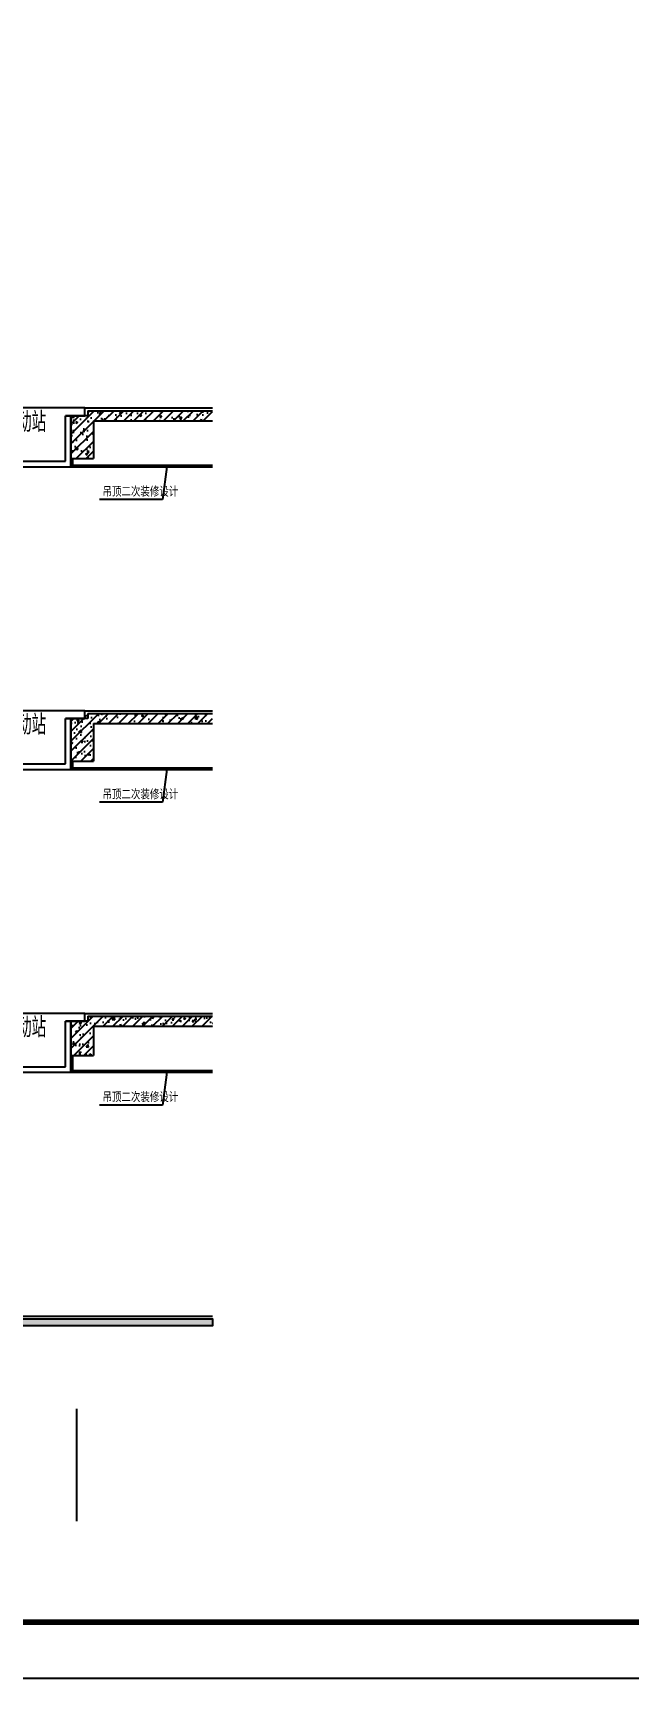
# Model space of a CAD drawing. Extents: x -737978 to 768813, y -372247 to 1140308.
# Drawn here: x -70551 to -59925, y -268610 to -239262 of the extents above; entities that cross this region are included whole.
import ezdxf

# ---------------------------------------------------------------- set-up
doc = ezdxf.new("R2010")
doc.units = 0
doc.header["$LTSCALE"] = 1000
doc.header["$MEASUREMENT"] = 0
doc.layers.get('0').update_dxf_attribs({"linetype": 'CONTINUOUS'})
for name, color, linetype in [('A-STRS', 2, 'CONTINUOUS'), ('A-SURF', 6, 'CONTINUOUS'), ('A-WALL', 41, 'CONTINUOUS'), ('AXIS', 3, 'CONTINUOUS'), ('G-ANNO-INDX', 42, 'CONTINUOUS'), ('G-ANNO-NOTE', 3, 'CONTINUOUS'), ('G-ANNO-TEXT', 33, 'CONTINUOUS'), ('PUB_TITLE', 4, 'CONTINUOUS')]:
    doc.layers.add(name, color=color, linetype=linetype)
doc.styles.add('_TCH_DIM', font='SIMPLEX.shx', dxfattribs={"width": 0.8, "bigfont": 'GBCBIG.shx'})
doc.styles.get("Standard").update_dxf_attribs({"font": 'GBENOR', "bigfont": 'GBCBIG'})
pattern_1 = [(45, (157185.12, -22365.02), (-88.388348, 88.388348), []), (50, (157185.12, -22365.02), (358.6301, -31.37607), [37.5, -412.5]), (355, (157185.1, -22365), (-69.37567, 376.09607), [30, -330]), (100.4514, (157215, -22367.63), (289.2547, 344.71977), [31.8701, -350.57106]), (46.1842, (157185.1, -22265), (533.6205, -82.7595), [56.25, -618.75]), (96.6356, (157229.6, -22271.9), (467.33135, 487.0589), [47.80514, -525.8565]), (351.1842, (157185.1, -22265), (467.331, 487.0593), [45, -495]), (21, (157235.12, -22290.02), (298.45353, -201.30945), [37.5, -412.5]), (326, (157235.1, -22290), (121.65767, 362.57502), [30, -330]), (71.4514, (157260, -22306.8), (420.1113, 161.26525), [31.8701, -350.57106]), (37.5, (157185.12, -22365.02), (6.07993, 166.446927), [0, -326, 0, -335, 0, -331.25]), (7.5, (157185.12, -22365.02), (131.53477, 197.20586), [0, -191, 0, -318.5, 0, -126.25]), (327.5, (157073.62, -22365.02), (266.91122, -11.277436), [0, -125, 0, -390, 0, -517.5]), (317.5, (157023.62, -22365.02), (291.59308, 50.05249), [0, -162.5, 0, -259, 0, -367.5])]

msp = doc.modelspace()

# ---------------------------------------------------------------- hatches: boundary and pattern name
h = msp.add_hatch()
h.set_pattern_fill('钢筋混凝土', color=256, scale=50)
h.set_pattern_definition(pattern_1)
h.paths.add_polyline_path([(-69472.8, -246183.2), (-68883.8, -246183.2), (-68883.8, -246003.2), (-69622.8, -246003.2), (-69622.8, -246048.2), (-69622.8, -246093.2), (-69872.8, -246093.2), (-69872.8, -246398.2), (-69872.8, -246853.2), (-69472.8, -246853.2), (-69472.8, -246443.2)])
h.paths.add_polyline_path([(-67347.7, -246183.2), (-67347.7, -246003.2), (-68883.8, -246003.2), (-68883.8, -246183.2)])
h = msp.add_hatch()
h.set_pattern_fill('钢筋混凝土', color=256, scale=50)
h.set_pattern_definition(pattern_1)
h.paths.add_polyline_path([(-69472.8, -251583.2), (-68883.8, -251583.2), (-68883.8, -251403.2), (-69622.8, -251403.2), (-69622.8, -251448.2), (-69622.8, -251493.2), (-69872.8, -251493.2), (-69872.8, -251798.2), (-69872.8, -252253.2), (-69472.8, -252253.2), (-69472.8, -251843.2)])
h.paths.add_polyline_path([(-67347.7, -251583.2), (-67347.7, -251403.2), (-68883.8, -251403.2), (-68883.8, -251583.2)])
h = msp.add_hatch()
h.set_pattern_fill('钢筋混凝土', color=256, scale=50)
h.set_pattern_definition(pattern_1)
h.paths.add_polyline_path([(-69472.8, -256983.2), (-68883.8, -256983.2), (-68883.8, -256803.2), (-69622.8, -256803.2), (-69622.8, -256848.2), (-69622.8, -256893.2), (-69872.8, -256893.2), (-69872.8, -257198.2), (-69872.8, -257503.2), (-69472.8, -257503.2), (-69472.8, -257243.2)])
h.paths.add_polyline_path([(-67347.7, -256983.2), (-67347.7, -256803.2), (-68883.8, -256803.2), (-68883.8, -256983.2)])
h = msp.add_hatch()
h.set_pattern_fill('钢筋混凝土', color=256, scale=50)
h.set_pattern_definition(pattern_1)
h.paths.add_polyline_path([(-79355, -262323.2), (-67347.7, -262323.2), (-67347.7, -262203.2), (-79655, -262203.2), (-81775, -263353.2), (-84155, -263353.2), (-84155, -262293.2), (-84405, -262293.2), (-84405, -262203.2), (-85154.7, -262203.2), (-85154.7, -262323.2), (-84505, -262323.2), (-84505, -263093.2), (-84355, -263093.2), (-84355, -263473.2), (-81744.5, -263473.2), (-79655, -262339.7), (-79655, -262603.2), (-79355, -262603.2)])

# ---------------------------------------------------------------- linework, layer by layer
at = {"elevation": 0}
for points in [[(-69872.8, -246853.2), (-69872.8, -247003.2), (-67347.7, -247003.2)], [(-69872.8, -246853.2), (-69842.8, -246853.2)], [(-69842.8, -246853.2), (-69842.8, -246973.2), (-67347.7, -246973.2)], [(-69872.8, -252253.2), (-69872.8, -252403.2), (-67347.7, -252403.2)], [(-69872.8, -252253.2), (-69842.8, -252253.2)], [(-69842.8, -252253.2), (-69842.8, -252373.2), (-67347.7, -252373.2)], [(-69872.8, -257503.2), (-69872.8, -257803.2), (-67347.7, -257803.2)], [(-69872.8, -257503.2), (-69842.8, -257503.2)], [(-69842.8, -257503.2), (-69842.8, -257773.2), (-67347.7, -257773.2)]]:
    msp.add_lwpolyline(points, dxfattribs=at)
at = {"layer": 'A-STRS'}
for p, q in [((-69622.8, -245953.2, 0), (-72421.9, -245953.2, 0)), ((-69972.8, -246903.2, 0), (-69972.8, -246093.2, 0)), ((-69972.8, -246093.2, 0), (-69622.8, -246093.2, 0)), ((-69872.8, -247003.2, 0), (-69872.8, -246093.2, 0)), ((-69622.8, -246093.2, 0), (-69622.8, -245953.2, 0)), ((-72377.3, -246903.2, 0), (-69972.8, -246903.2, 0)), ((-72350.5, -247003.2, 0), (-69872.8, -247003.2, 0)), ((-69622.8, -251353.2, 0), (-72421.9, -251353.2, 0)), ((-69972.8, -252303.2, 0), (-69972.8, -251493.2, 0)), ((-69972.8, -251493.2, 0), (-69622.8, -251493.2, 0)), ((-69872.8, -252403.2, 0), (-69872.8, -251493.2, 0)), ((-69622.8, -251493.2, 0), (-69622.8, -251353.2, 0)), ((-72377.3, -252303.2, 0), (-69972.8, -252303.2, 0)), ((-72350.5, -252403.2, 0), (-69872.8, -252403.2, 0)), ((-69622.8, -256753.2, 0), (-72421.9, -256753.2, 0)), ((-69622.8, -256893.2, 0), (-69622.8, -256753.2, 0)), ((-69972.8, -256893.2, 0), (-69622.8, -256893.2, 0)), ((-69972.8, -257703.2, 0), (-69972.8, -256893.2, 0)), ((-69872.8, -257803.2, 0), (-69872.8, -256893.2, 0)), ((-72377.3, -257703.2, 0), (-69972.8, -257703.2, 0)), ((-72350.5, -257803.2, 0), (-69872.8, -257803.2, 0))]:
    msp.add_line(p, q, dxfattribs=at)
at = {"layer": 'A-SURF'}
for p, q in [((-69622.8, -245953.2, 0), (-67347.7, -245953.2, 0)), ((-69622.8, -251353.2, 0), (-67347.7, -251353.2, 0)), ((-69622.8, -256753.2, 0), (-67347.7, -256753.2, 0)), ((-79885, -262153.2, 0), (-67347.7, -262153.2, 0))]:
    msp.add_line(p, q, dxfattribs=at)
at = {"layer": 'A-WALL'}
for p, q in [((-69572.8, -246093.2, 0), (-69972.8, -246093.2, 0)), ((-69872.8, -246093.2, 0), (-69872.8, -246853.2, 0)), ((-69572.8, -246003.2, 0), (-67347.7, -246003.2, 0)), ((-69572.8, -246003.2, 0), (-69572.8, -246093.2, 0)), ((-69472.8, -246183.2, 0), (-67347.7, -246183.2, 0)), ((-69472.8, -246183.2, 0), (-69472.8, -246853.2, 0)), ((-69872.8, -246853.2, 0), (-69472.8, -246853.2, 0)), ((-69572.8, -251493.2, 0), (-69972.8, -251493.2, 0)), ((-69872.8, -251493.2, 0), (-69872.8, -252253.2, 0)), ((-69572.8, -251403.2, 0), (-67347.7, -251403.2, 0)), ((-69572.8, -251403.2, 0), (-69572.8, -251493.2, 0)), ((-69472.8, -251583.2, 0), (-67347.7, -251583.2, 0)), ((-69472.8, -251583.2, 0), (-69472.8, -252253.2, 0)), ((-69872.8, -252253.2, 0), (-69472.8, -252253.2, 0)), ((-69572.8, -256893.2, 0), (-69972.8, -256893.2, 0)), ((-69872.8, -256893.2, 0), (-69872.8, -257503.2, 0)), ((-69572.8, -256803.2, 0), (-67347.7, -256803.2, 0)), ((-69572.8, -256803.2, 0), (-69572.8, -256893.2, 0)), ((-69472.8, -256983.2, 0), (-67347.7, -256983.2, 0)), ((-69472.8, -256983.2, 0), (-69472.8, -257503.2, 0)), ((-69872.8, -257503.2, 0), (-69472.8, -257503.2, 0))]:
    msp.add_line(p, q, dxfattribs=at)
at = {"layer": 'A-WALL', "elevation": 0}
msp.add_lwpolyline([(-84505, -262323.2), (-85154.7, -262323.2), (-85154.7, -262203.2), (-84405, -262203.2), (-84405, -262293.2), (-84155, -262293.2), (-84155, -263353.2), (-81775, -263353.2), (-79655, -262203.2), (-67347.7, -262203.2), (-67347.7, -262323.2), (-79355, -262323.2), (-79355, -262603.2), (-79655, -262603.2), (-79655, -262339.7), (-81744.5, -263473.2), (-84355, -263473.2), (-84355, -263093.2), (-84505, -263093.2)], close=True, dxfattribs=at)
at = {"layer": 'AXIS'}
msp.add_line((-69774.9, -263807.6), (-69774.9, -265807.6), dxfattribs=at)
at = {"layer": 'G-ANNO-INDX'}
for p, q in [((-68162.6, -247003.2, 0), (-68239.3, -247587.2, 0)), ((-68239.3, -247587.2, 0), (-69363.1, -247587.2, 0)), ((-68162.6, -252403.2, 0), (-68239.3, -252987.2, 0)), ((-68239.3, -252987.2, 0), (-69363.1, -252987.2, 0)), ((-68162.6, -257803.2, 0), (-68239.3, -258387.2, 0)), ((-68239.3, -258387.2, 0), (-69363.1, -258387.2, 0))]:
    msp.add_line(p, q, dxfattribs=at)
at = {"layer": 'G-ANNO-INDX', "const_width": 20, "elevation": 0}
for points in [[(-68156, -246993.3, 1), (-68159.1, -247013.1, 1)], [(-68156, -252393.3, 1), (-68159.1, -252413.1, 1)], [(-68156, -257793.3, 1), (-68159.1, -257813.1, 1)]]:
    msp.add_lwpolyline(points, format="xyb", close=True, dxfattribs=at)
at = {"layer": 'PUB_TITLE'}
msp.add_lwpolyline([(-93625.1, -268609.7), (53474.9, -268609.7), (53474.9, -209209.7), (-93625.1, -209209.7)], close=True, dxfattribs=at)
at = {"layer": 'PUB_TITLE', "const_width": 100}
msp.add_lwpolyline([(-91125.1, -267609.7), (52474.9, -267609.7), (52474.9, -210209.7), (-91125.1, -210209.7)], close=True, dxfattribs=at)

# ---------------------------------------------------------------- texts
at = {"layer": 'G-ANNO-NOTE', "style": '_TCH_DIM'}
for p in [(-69310.6, -247534.7, 0), (-69310.6, -252934.7, 0), (-69310.6, -258334.7, 0)]:
    msp.add_text('吊顶二次装修设计', height=168.79, dxfattribs=at).set_placement(p)
at = {"layer": 'G-ANNO-TEXT'}
for p in [(-71092.1, -246381.2, 0), (-71092.1, -251781.2, 0), (-71092.1, -257181.2, 0)]:
    msp.add_text('驱动站', height=360, dxfattribs=at).set_placement(p)

doc.saveas('drawing.dxf')
